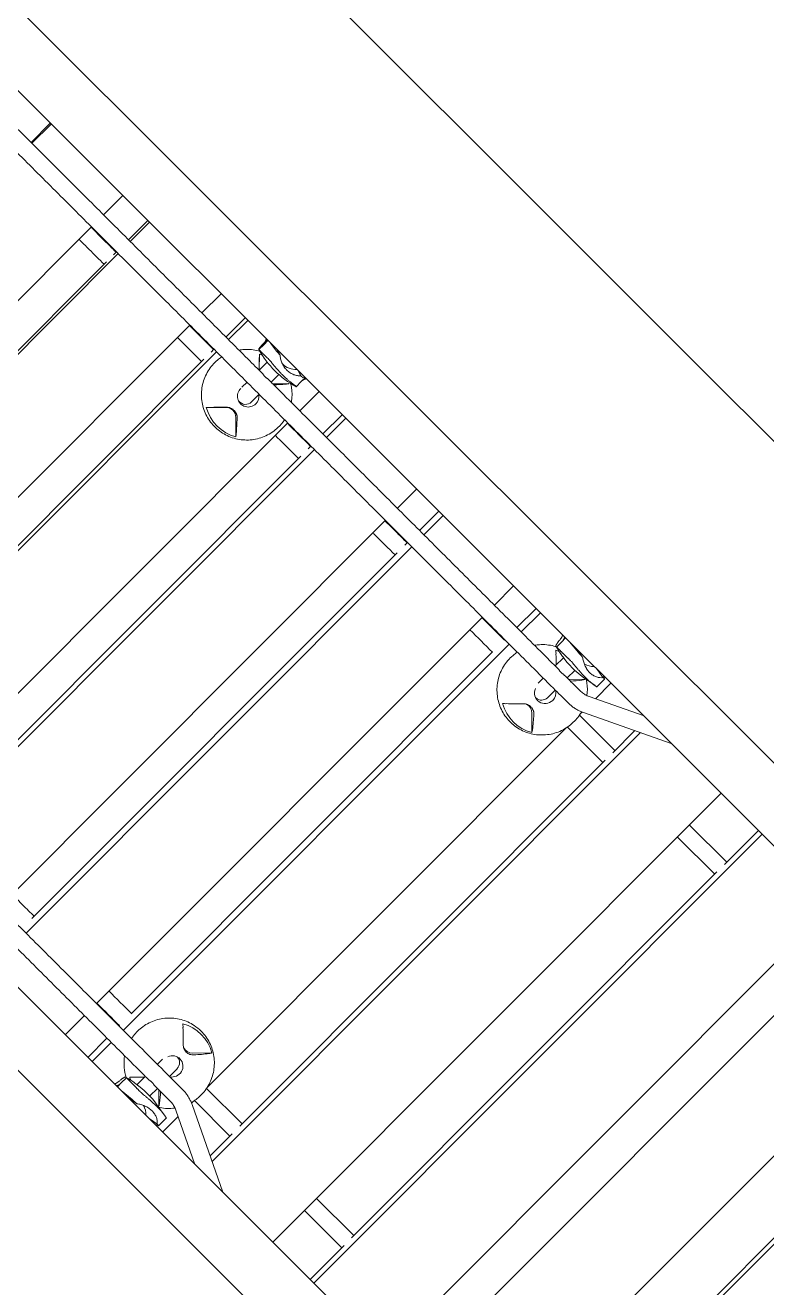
# Model space of a CAD drawing. Header units: metres. Extents: x 859577 to 860336, y 1645916 to 1646650.
# Drawn here: x 859951.061 to 859951.757, y 1646434.5 to 1646435.684 of the extents above; entities that cross this region are included whole.
import ezdxf

# ---------------------------------------------------------------- set-up
doc = ezdxf.new("R2010")
doc.units = ezdxf.units.M
doc.layers.add('A-ACCESORIOS', color=30, linetype='Continuous', lineweight=20)
doc.layers.add('PISO', color=31, linetype='Continuous', lineweight=15)

# ---------------------------------------------------------------- blocks, each defined once
blk = doc.blocks.new('vr10-13')
at = {"layer": 'A-ACCESORIOS', "linetype": 'Continuous', "lineweight": 0}
for p, q in [((3.1511, 1.1926), (3.1511, 0.3156)), ((3.1501, 1.1066), (0.8451, 1.1066)), ((3.2441, 0.4006), (3.2441, 1.1076)), ((3.2986, 1.1076), (3.2986, 0.4006)), ((3.3026, 1.1076), (3.3026, 0.4006)), ((3.1511, 1.0516), (0.8441, 1.0516)), ((2.0795, 1.0516), (2.0795, 1.0261)), ((2.0807, 1.0516), (2.0807, 1.0261)), ((2.1756, 1.0261), (2.1756, 1.0516)), ((2.2088, 1.0516), (2.2088, 1.0261)), ((2.2111, 1.0516), (2.2111, 1.0261)), ((2.3059, 1.0261), (2.3059, 1.0516)), ((2.3379, 1.0516), (2.3379, 1.0261)), ((2.3413, 1.0516), (2.3413, 1.0261)), ((2.3681, 1.0516), (2.3681, 1.0464)), ((2.3681, 1.0396), (2.3681, 1.0464)), ((2.3716, 1.0516), (2.3807, 1.0503)), ((2.4162, 1.0503), (2.417, 1.0516)), ((2.4173, 1.0516), (2.4173, 1.0464)), ((2.4173, 1.0396), (2.4173, 1.0464)), ((2.4358, 1.0261), (2.4358, 1.0516)), ((2.4665, 1.0516), (2.4665, 1.0261)), ((2.4711, 1.0516), (2.4711, 1.0261)), ((2.5651, 1.0261), (2.5651, 1.0516)), ((2.5945, 1.0516), (2.5945, 1.0261)), ((2.6002, 1.0516), (2.6002, 1.0261)), ((2.6937, 1.0261), (2.6937, 1.0516)), ((2.7235, 1.0516), (2.7235, 1.0261)), ((2.7292, 1.0516), (2.7292, 1.0261)), ((2.7627, 1.0516), (2.7627, 1.0464)), ((2.7627, 1.0396), (2.7627, 1.0464)), ((2.7677, 1.0516), (2.7809, 1.0503)), ((2.8157, 1.0503), (2.8123, 1.0516)), ((2.8158, 1.0398), (2.8158, 1.0502)), ((2.8171, 1.0284), (2.8656, 1.0516)), ((2.8227, 1.031), (2.8227, 1.0516)), ((2.824, 1.0139), (2.9026, 1.0516)), ((2.9689, 0.4566), (2.9689, 1.0516)), ((3.0182, 1.0516), (3.0182, 1.0066)), ((3.0232, 1.0516), (3.0232, 0.4566)), ((3.117, 0.4566), (3.117, 1.0516)), ((2.3714, 1.0369), (2.3818, 1.0264)), ((2.3818, 1.0368), (2.3818, 1.0261)), ((2.3978, 1.0385), (2.3978, 1.0385)), ((2.3978, 1.0363), (2.3978, 1.0261)), ((2.3998, 1.0261), (2.4106, 1.0369)), ((2.7718, 1.0374), (2.773, 1.0372)), ((2.7743, 1.037), (2.7743, 1.0261)), ((2.7903, 1.0362), (2.7903, 1.0261)), ((2.7924, 1.0261), (2.8029, 1.0369)), ((2.8138, 1.0394), (2.8008, 1.0372)), ((2.87, 1.036), (2.87, 1.0066)), ((2.875, 1.0384), (2.875, 0.4699)), ((2.8073, 1.0261), (2.7976, 1.0261)), ((2.1756, 0.4981), (2.1756, 1.0101)), ((2.2088, 1.0101), (2.2088, 1.0062)), ((2.2111, 1.0101), (2.2111, 0.4981)), ((2.3059, 0.4981), (2.3059, 1.0101)), ((2.3379, 1.0101), (2.3379, 1.0063)), ((2.3413, 1.0101), (2.3413, 0.4981)), ((2.3818, 1.0101), (2.3818, 1.0034)), ((2.3978, 1.0101), (2.3978, 1)), ((2.4358, 0.4981), (2.4358, 1.0101)), ((2.4665, 1.0101), (2.4665, 1.0065)), ((2.4711, 1.0101), (2.4711, 0.4981)), ((2.5651, 0.4981), (2.5651, 1.0101)), ((2.5945, 1.0101), (2.5945, 1.0066)), ((2.6002, 1.0101), (2.6002, 0.4981)), ((2.6937, 0.4981), (2.6937, 1.0101)), ((2.7235, 1.0101), (2.7235, 1.0093)), ((2.7292, 1.0101), (2.7292, 0.4981)), ((2.7743, 1.0101), (2.7743, 1.0034)), ((2.7903, 1.0101), (2.7903, 1)), ((2.8073, 1.0101), (2.7976, 1.0101)), ((2.8227, 1.0109), (2.8227, 1.0133)), ((2.823, 1.0096), (2.87, 1.0096)), ((2.9689, 1.0096), (3.0182, 1.0096)), ((2.2088, 0.997), (2.2088, 0.5112)), ((2.3379, 0.9969), (2.3379, 0.5113)), ((2.4665, 0.9968), (2.4665, 0.5115)), ((2.5945, 0.9966), (2.5945, 0.5116)), ((2.87, 0.9966), (2.87, 0.5116)), ((3.0182, 0.9966), (3.0182, 0.5116)), ((2.7235, 0.9939), (2.7235, 0.5143)), ((2.8227, 0.5159), (2.8227, 0.9924)), ((2.823, 0.9936), (2.87, 0.9936)), ((2.9689, 0.9936), (3.0182, 0.9936)), ((2.3714, 0.9663), (2.3843, 0.9793)), ((2.3976, 0.9793), (2.4106, 0.9663)), ((2.7902, 0.9793), (2.8029, 0.9663)), ((2.8029, 0.5419), (2.7902, 0.5289)), ((2.823, 0.5146), (2.87, 0.5146)), ((2.9689, 0.5146), (3.0182, 0.5146)), ((2.7235, 0.4989), (2.7235, 0.4981)), ((2.7743, 0.4981), (2.7743, 0.5048)), ((2.7903, 0.4981), (2.7903, 0.5083)), ((2.8073, 0.4981), (2.7976, 0.4981)), ((2.8227, 0.4949), (2.8227, 0.4974)), ((2.823, 0.4986), (2.87, 0.4986)), ((2.87, 0.5016), (2.87, 0.4723)), ((2.9689, 0.4986), (3.0182, 0.4986)), ((3.0182, 0.5016), (3.0182, 0.4566)), ((2.824, 0.4943), (2.9026, 0.4566)), ((2.6937, 0.4566), (2.6937, 0.4821)), ((2.7235, 0.4821), (2.7235, 0.4566)), ((2.7292, 0.4821), (2.7292, 0.4566)), ((2.7743, 0.4712), (2.7743, 0.4821)), ((2.7903, 0.4721), (2.7903, 0.4821)), ((2.8029, 0.4713), (2.7924, 0.4821)), ((2.8073, 0.4821), (2.7976, 0.4821)), ((2.8171, 0.4799), (2.8656, 0.4566)), ((2.8227, 0.4566), (2.8227, 0.4772)), ((2.7627, 0.4687), (2.7627, 0.4618)), ((2.7627, 0.4566), (2.7627, 0.4618)), ((2.7718, 0.4708), (2.773, 0.471)), ((2.7903, 0.4692), (2.7903, 0.4692)), ((2.8138, 0.4689), (2.8008, 0.471)), ((2.8138, 0.4689), (2.8138, 0.4689)), ((2.8158, 0.4685), (2.8158, 0.458)), ((0.8441, 0.4566), (3.1511, 0.4566)), ((2.7809, 0.458), (2.7677, 0.4566)), ((2.8123, 0.4566), (2.8157, 0.458)), ((0.8451, 0.4016), (3.1501, 0.4016))]:
    blk.add_line(p, q, dxfattribs=at)
for centre, major_axis, ratio, start_param, end_param in [((2.3927, 1.0651), (0, -0.0194), 0.994056, 0.023948, 0.801296), ((2.7869, 1.0651), (0, -0.0194), 0.976069, 0.30082, 0.801296), ((2.3927, 1.127), (0, -0.0908), 0.994056, 6.007357, 6.559014), ((2.391, 1.0016), (0, 0.0404), 0.994145, 0.442243, 0.509592), ((2.391, 1.0016), (0, 0.0404), 0.994145, 5.87526, 5.875274), ((2.391, 1.0016), (0, 0.0404), 0.994145, 5.773593, 5.812441), ((2.7836, 1.0016), (0, 0.0404), 0.976412, 0.431514, 0.509592), ((2.7869, 1.127), (0, -0.0908), 0.976069, 6.125796, 6.440575), ((2.7836, 1.0016), (0, 0.0404), 0.976412, 5.862537, 5.862551), ((2.7836, 1.0016), (0, 0.0404), 0.976412, 5.773593, 5.801073), ((2.3919, 1.0016), (0, -0.0101), 0.994145, 1.570796, 2.519622), ((2.7856, 1.0016), (0, -0.0101), 0.976412, 1.570796, 2.571006), ((2.3919, 1.0016), (0, -0.0101), 0.994145, 4.672518, 7.853982), ((2.3898, 1), (0.008, 0), 0.995101, 4.560217, 6.283185), ((2.7856, 1.0016), (0, -0.0101), 0.976412, 5.069705, 7.853982), ((2.7823, 1), (0.008, 0), 0.995101, 4.735868, 6.283185), ((2.391, 0.9726), (0, 0.0095), 0.994145, 5.497787, 7.068583), ((2.7836, 0.9726), (0, 0.0095), 0.976412, 5.497787, 6.60669), ((2.391, 1.0016), (0, 0.0404), 0.994145, 2.632, 3.651185), ((2.7836, 1.0016), (0, 0.0404), 0.976412, 2.632, 3.651185), ((2.7836, 0.5066), (0, -0.0404), 0.976412, 2.632, 3.651185), ((2.7836, 0.5356), (0, -0.0095), 0.976412, 5.959479, 7.068583), ((2.7856, 0.5066), (0, 0.0101), 0.976412, 3.712179, 7.496666), ((2.7823, 0.5083), (-0.008, 0), 0.995101, 3.146614, 4.68891), ((2.7823, 0.5083), (-0.008, 0), 0.995101, 3.141593, 3.146614), ((2.7836, 0.5066), (0, -0.0404), 0.976412, 5.773593, 5.851671), ((2.7869, 0.3813), (0, 0.0908), 0.976069, 6.125796, 6.440575), ((2.7836, 0.5066), (0, -0.0404), 0.976412, 0.420627, 0.42065), ((2.7836, 0.5066), (0, -0.0404), 0.976412, 0.482113, 0.509592), ((2.7869, 0.4431), (0, 0.0194), 0.976069, 5.481889, 5.982374)]:
    blk.add_ellipse(centre, major_axis=major_axis, ratio=ratio, start_param=start_param, end_param=end_param, dxfattribs=at)
for points, weights in [([(2.3664, 1.0502), (2.3662, 1.0507), (2.366, 1.0512), (2.3658, 1.0516)], [1, 0.991308872834, 0.984611783979, 0.979908733437]), ([(2.3667, 1.0516), (2.3677, 1.05), (2.3681, 1.0483), (2.3681, 1.0464)], [0.934807757992, 0.932341880643, 0.954072627979, 1]), ([(2.3801, 1.0516), (2.382, 1.0511), (2.3839, 1.0505), (2.3857, 1.05)], [0.999231675705, 0.998624458135, 0.998880566234, 1]), ([(2.3807, 1.0503), (2.3815, 1.0502), (2.3832, 1.0501), (2.3857, 1.05)], [1, 0.973269229067, 0.973269229067, 1]), ([(2.4131, 1.05), (2.4116, 1.0505), (2.4101, 1.0511), (2.4085, 1.0516)], [1, 0.998880566234, 0.998624458135, 0.999231675705]), ([(2.4131, 1.05), (2.4151, 1.0501), (2.4161, 1.0502), (2.4162, 1.0503)], [1, 0.973269229067, 0.973269229067, 1]), ([(2.4173, 1.0464), (2.4173, 1.0483), (2.4178, 1.05), (2.4188, 1.0516)], [1, 0.954072689771, 0.932341961611, 0.934807815518]), ([(2.7594, 1.0502), (2.7592, 1.0507), (2.759, 1.0512), (2.7587, 1.0516)], [1, 0.991308872834, 0.984611783979, 0.979908733437]), ([(2.7613, 1.0516), (2.7623, 1.05), (2.7627, 1.0483), (2.7627, 1.0464)], [0.934807757992, 0.932341880643, 0.954072627979, 1]), ([(2.7761, 1.0516), (2.7797, 1.0511), (2.7833, 1.0505), (2.7868, 1.05)], [0.999231675705, 0.998624458135, 0.998880566234, 1]), ([(2.7809, 1.0503), (2.782, 1.0502), (2.7841, 1.0501), (2.7868, 1.05)], [1, 0.973269229067, 0.973269229067, 1]), ([(2.8137, 1.05), (2.8106, 1.0505), (2.8073, 1.0511), (2.8039, 1.0516)], [1, 0.998880566234, 0.998624458135, 0.999231675705]), ([(2.8124, 1.0516), (2.8124, 1.0516), (2.8124, 1.0516), (2.8125, 1.0516)], [0.934743396347, 0.934762632286, 0.934784105343, 0.934807815518]), ([(2.8137, 1.05), (2.8153, 1.0501), (2.816, 1.0502), (2.8157, 1.0503)], [1, 0.973269229067, 0.973269229067, 1]), ([(2.3807, 1.0398), (2.3765, 1.0396), (2.3723, 1.0395), (2.3681, 1.0396)], [1, 0.99951768639, 0.99951768639, 1]), ([(2.4173, 1.0396), (2.4169, 1.0395), (2.4166, 1.0396), (2.4162, 1.0398)], [1, 0.99951768639, 0.99951768639, 1]), ([(2.7809, 1.0398), (2.7748, 1.0396), (2.7688, 1.0395), (2.7627, 1.0396)], [1, 0.99951768639, 0.99951768639, 1]), ([(2.7627, 0.4618), (2.7627, 0.46), (2.7623, 0.4582), (2.7613, 0.4566)], [1, 0.954072689771, 0.932341961611, 0.934807815518]), ([(2.7627, 0.4687), (2.7688, 0.4687), (2.7748, 0.4686), (2.7809, 0.4685)], [1, 0.99951768639, 0.99951768639, 1]), ([(2.7587, 0.4566), (2.759, 0.4571), (2.7592, 0.4575), (2.7594, 0.458)], [0.979908733437, 0.984611783979, 0.991308872834, 1]), ([(2.7868, 0.4583), (2.7833, 0.4577), (2.7797, 0.4572), (2.7761, 0.4566)], [1, 0.998880566234, 0.998624458135, 0.999231675705]), ([(2.7868, 0.4583), (2.7841, 0.4582), (2.782, 0.4581), (2.7809, 0.458)], [1, 0.973269229067, 0.973269229067, 1]), ([(2.8039, 0.4566), (2.8073, 0.4572), (2.8106, 0.4577), (2.8137, 0.4583)], [0.999231675705, 0.998624458135, 0.998880566234, 1]), ([(2.8111, 0.4608), (2.8111, 0.4608), (2.8111, 0.4608), (2.8111, 0.4608)], [0.977173252702, 0.977173943967, 0.977174635239, 0.97717532652]), ([(2.8125, 0.4566), (2.8124, 0.4566), (2.8124, 0.4567), (2.8124, 0.4567)], [0.934807757992, 0.934784047614, 0.934762574353, 0.93474333821]), ([(2.8157, 0.458), (2.816, 0.4581), (2.8153, 0.4582), (2.8137, 0.4583)], [1, 0.973269229067, 0.973269229067, 1])]:
    blk.add_rational_spline(points, weights, degree=3, dxfattribs=at)
for points, knots in [([(2.3664, 1.0502), (2.3666, 1.0497), (2.3668, 1.0491), (2.367, 1.0479), (2.3671, 1.0473), (2.3671, 1.0467)], [0, 0, 0, 0, 0.001801452, 0.001801452, 0.003602904, 0.003602904, 0.003602904, 0.003602904]), ([(2.3671, 1.0467), (2.3671, 1.0457), (2.3671, 1.0448), (2.3672, 1.0438), (2.3672, 1.0436), (2.3672, 1.0432), (2.3672, 1.043), (2.3673, 1.0424), (2.3673, 1.0421), (2.3674, 1.0414), (2.3674, 1.0411), (2.3675, 1.0407), (2.3675, 1.0404), (2.3675, 1.0402), (2.3676, 1.0401), (2.3676, 1.04), (2.3676, 1.0399), (2.3677, 1.0398), (2.3677, 1.0397), (2.3677, 1.0397)], [0, 0, 0, 0, 0.00305836, 0.00305836, 0.00382296, 0.00382296, 0.00458755, 0.00458755, 0.00611673, 0.00611673, 0.00764591, 0.00764591, 0.00917509, 0.00917509, 0.00993969, 0.00993969, 0.01070428, 0.01070428, 0.01223346, 0.01223346, 0.01223346, 0.01223346]), ([(2.4001, 1.0445), (2.3998, 1.0445), (2.3994, 1.0445), (2.3987, 1.0446), (2.3984, 1.0446), (2.3973, 1.0447), (2.3967, 1.0448), (2.3956, 1.045), (2.3953, 1.0451), (2.3946, 1.0453), (2.3943, 1.0454), (2.3933, 1.0457), (2.3927, 1.0459), (2.3914, 1.0464), (2.3908, 1.0467), (2.3897, 1.0473), (2.3891, 1.0476), (2.3881, 1.0482), (2.3876, 1.0486), (2.3866, 1.0493), (2.3862, 1.0496), (2.3857, 1.05)], [0.0173685, 0.0173685, 0.0173685, 0.0173685, 0.01841269, 0.01841269, 0.01945689, 0.01945689, 0.02154529, 0.02154529, 0.02258948, 0.02258948, 0.02363368, 0.02363368, 0.02572208, 0.02572208, 0.02781047, 0.02781047, 0.02989887, 0.02989887, 0.03198726, 0.03198726, 0.03407566, 0.03407566, 0.03407566, 0.03407566]), ([(2.4131, 1.05), (2.4125, 1.0492), (2.4117, 1.0485), (2.4104, 1.0476), (2.4099, 1.0473), (2.4089, 1.0467), (2.4084, 1.0464), (2.4073, 1.0459), (2.4067, 1.0457), (2.4055, 1.0453), (2.4048, 1.0451), (2.4029, 1.0447), (2.4015, 1.0445), (2.4001, 1.0445)], [0.0006161, 0.0006161, 0.0006161, 0.0006161, 0.0048042, 0.0048042, 0.00689825, 0.00689825, 0.0089923, 0.0089923, 0.01108635, 0.01108635, 0.0131804, 0.0131804, 0.0173685, 0.0173685, 0.0173685, 0.0173685]), ([(2.7594, 1.0502), (2.7596, 1.0497), (2.7597, 1.0491), (2.76, 1.0479), (2.7601, 1.0473), (2.7601, 1.0467)], [0, 0, 0, 0, 0.001801452, 0.001801452, 0.003602904, 0.003602904, 0.003602904, 0.003602904]), ([(2.7601, 1.0467), (2.7601, 1.0457), (2.7602, 1.0448), (2.7604, 1.0438), (2.7604, 1.0436), (2.7604, 1.0432), (2.7605, 1.043), (2.7606, 1.0424), (2.7606, 1.0421), (2.7608, 1.0414), (2.7609, 1.0411), (2.761, 1.0407), (2.7611, 1.0404), (2.7613, 1.0402), (2.7613, 1.0401), (2.7614, 1.04), (2.7614, 1.0399), (2.7616, 1.0398), (2.7617, 1.0397), (2.7618, 1.0397)], [0, 0, 0, 0, 0.00305836, 0.00305836, 0.00382296, 0.00382296, 0.00458755, 0.00458755, 0.00611673, 0.00611673, 0.00764591, 0.00764591, 0.00917509, 0.00917509, 0.00993969, 0.00993969, 0.01070428, 0.01070428, 0.01223346, 0.01223346, 0.01223346, 0.01223346]), ([(2.8017, 1.0445), (2.8013, 1.0445), (2.801, 1.0445), (2.8003, 1.0446), (2.7999, 1.0446), (2.7989, 1.0447), (2.7982, 1.0448), (2.7972, 1.045), (2.7968, 1.0451), (2.7962, 1.0453), (2.7958, 1.0454), (2.7948, 1.0457), (2.7942, 1.0459), (2.7929, 1.0464), (2.7923, 1.0467), (2.7911, 1.0473), (2.7905, 1.0476), (2.7894, 1.0482), (2.7888, 1.0486), (2.7878, 1.0493), (2.7873, 1.0496), (2.7868, 1.05)], [0.0173685, 0.0173685, 0.0173685, 0.0173685, 0.01841269, 0.01841269, 0.01945689, 0.01945689, 0.02154529, 0.02154529, 0.02258948, 0.02258948, 0.02363368, 0.02363368, 0.02572208, 0.02572208, 0.02781047, 0.02781047, 0.02989887, 0.02989887, 0.03198726, 0.03198726, 0.03407566, 0.03407566, 0.03407566, 0.03407566]), ([(2.8137, 1.05), (2.8132, 1.0492), (2.8125, 1.0485), (2.8113, 1.0476), (2.8109, 1.0473), (2.81, 1.0467), (2.8095, 1.0464), (2.8085, 1.0459), (2.808, 1.0457), (2.8068, 1.0453), (2.8062, 1.0451), (2.8044, 1.0447), (2.8031, 1.0445), (2.8017, 1.0445)], [0.0006161, 0.0006161, 0.0006161, 0.0006161, 0.0048042, 0.0048042, 0.00689825, 0.00689825, 0.0089923, 0.0089923, 0.01108635, 0.01108635, 0.0131804, 0.0131804, 0.0173685, 0.0173685, 0.0173685, 0.0173685]), ([(2.3552, 1.0261), (2.3561, 1.0274), (2.3571, 1.0287), (2.3612, 1.0333), (2.3647, 1.0362), (2.369, 1.0387), (2.3694, 1.0389), (2.3698, 1.0391)], [5.3286339, 5.3286339, 5.3286339, 5.3286339, 5.4416615, 5.4416615, 5.7618655, 5.7618655, 5.7931268, 5.7931268, 5.7931268, 5.7931268]), ([(2.3738, 1.0344), (2.3733, 1.0349), (2.3729, 1.0354), (2.3723, 1.036), (2.3721, 1.0362), (2.3717, 1.0366), (2.3715, 1.0367), (2.3714, 1.0369)], [0.000000486, 0.000000486, 0.000000486, 0.000000486, 0.002114988, 0.002114988, 0.003172238, 0.003172238, 0.004229489, 0.004229489, 0.004229489, 0.004229489]), ([(2.4001, 1.0385), (2.3991, 1.0385), (2.398, 1.0385), (2.3964, 1.0386), (2.3958, 1.0386), (2.3948, 1.0386), (2.3942, 1.0387), (2.3927, 1.0387), (2.3917, 1.0388), (2.3902, 1.0389), (2.3897, 1.039), (2.3888, 1.0391), (2.3883, 1.0391), (2.387, 1.0392), (2.3862, 1.0393), (2.3846, 1.0395), (2.3839, 1.0395), (2.383, 1.0396), (2.3827, 1.0397), (2.3822, 1.0397), (2.382, 1.0397), (2.3813, 1.0398), (2.381, 1.0398), (2.3807, 1.0398)], [0.02582839, 0.02582839, 0.02582839, 0.02582839, 0.0290553, 0.0290553, 0.03066876, 0.03066876, 0.03228222, 0.03228222, 0.03550913, 0.03550913, 0.03712259, 0.03712259, 0.03873604, 0.03873604, 0.04196296, 0.04196296, 0.04518987, 0.04518987, 0.04680333, 0.04680333, 0.04841679, 0.04841679, 0.0516437, 0.0516437, 0.0516437, 0.0516437]), ([(2.4162, 1.0398), (2.4161, 1.0398), (2.416, 1.0398), (2.4157, 1.0397), (2.4156, 1.0397), (2.4153, 1.0397), (2.4151, 1.0396), (2.4145, 1.0395), (2.414, 1.0395), (2.4131, 1.0394), (2.4128, 1.0393), (2.4122, 1.0392), (2.4118, 1.0392), (2.4107, 1.0391), (2.4099, 1.039), (2.4086, 1.0389), (2.4082, 1.0388), (2.4073, 1.0387), (2.4068, 1.0387), (2.4054, 1.0386), (2.4044, 1.0386), (2.4028, 1.0385), (2.4023, 1.0385), (2.4012, 1.0385), (2.4007, 1.0385), (2.4001, 1.0385)], [0.0000002, 0.0000002, 0.0000002, 0.0000002, 0.00322872, 0.00322872, 0.00484298, 0.00484298, 0.00645725, 0.00645725, 0.00968577, 0.00968577, 0.01130003, 0.01130003, 0.01291429, 0.01291429, 0.01614282, 0.01614282, 0.01775708, 0.01775708, 0.01937134, 0.01937134, 0.02259987, 0.02259987, 0.02421413, 0.02421413, 0.02582839, 0.02582839, 0.02582839, 0.02582839]), ([(2.4106, 1.0369), (2.4104, 1.0366), (2.4101, 1.0362), (2.4096, 1.0356), (2.4095, 1.0354), (2.4091, 1.0349), (2.4089, 1.0347), (2.4087, 1.0344)], [0.000000242, 0.000000242, 0.000000242, 0.000000242, 0.002114103, 0.002114103, 0.003171033, 0.003171033, 0.004227963, 0.004227963, 0.004227963, 0.004227963]), ([(2.4116, 1.0381), (2.4128, 1.0374), (2.414, 1.0366), (2.4188, 1.0331), (2.422, 1.0298), (2.4246, 1.0261)], [0.5360198, 0.5360198, 0.5360198, 0.5360198, 0.6368251, 0.6368251, 0.9545514, 0.9545514, 0.9545514, 0.9545514]), ([(2.7469, 1.0261), (2.7478, 1.0274), (2.7488, 1.0286), (2.7528, 1.0332), (2.7564, 1.0362), (2.761, 1.0388), (2.7617, 1.0392), (2.7623, 1.0395)], [5.3350379, 5.3350379, 5.3350379, 5.3350379, 5.4467674, 5.4467674, 5.7676023, 5.7676023, 5.8207621, 5.8207621, 5.8207621, 5.8207621]), ([(2.7617, 1.0397), (2.7621, 1.0396), (2.7624, 1.0395), (2.7632, 1.0393), (2.7635, 1.0392), (2.7642, 1.039), (2.7646, 1.0389), (2.7653, 1.0388), (2.7657, 1.0387), (2.7664, 1.0385), (2.7668, 1.0384), (2.7671, 1.0383)], [2.86738589, 2.86738589, 2.86738589, 2.86738589, 2.87996703, 2.87996703, 2.89254818, 2.89254818, 2.90512933, 2.90512933, 2.91771048, 2.91771048, 2.93029163, 2.93029163, 2.93029163, 2.93029163]), ([(2.767, 1.0344), (2.7666, 1.0349), (2.7661, 1.0354), (2.7654, 1.036), (2.7652, 1.0362), (2.7648, 1.0366), (2.7646, 1.0367), (2.7644, 1.0369)], [0.000000486, 0.000000486, 0.000000486, 0.000000486, 0.002114988, 0.002114988, 0.003172238, 0.003172238, 0.004229489, 0.004229489, 0.004229489, 0.004229489]), ([(2.8017, 1.0385), (2.8006, 1.0385), (2.7996, 1.0385), (2.7979, 1.0386), (2.7974, 1.0386), (2.7963, 1.0386), (2.7958, 1.0387), (2.7942, 1.0387), (2.7931, 1.0388), (2.7916, 1.0389), (2.7911, 1.039), (2.7901, 1.0391), (2.7896, 1.0391), (2.7882, 1.0392), (2.7873, 1.0393), (2.7856, 1.0395), (2.7848, 1.0395), (2.7838, 1.0396), (2.7834, 1.0397), (2.7828, 1.0397), (2.7825, 1.0397), (2.7817, 1.0398), (2.7812, 1.0398), (2.7809, 1.0398)], [0.02582839, 0.02582839, 0.02582839, 0.02582839, 0.0290553, 0.0290553, 0.03066876, 0.03066876, 0.03228222, 0.03228222, 0.03550913, 0.03550913, 0.03712259, 0.03712259, 0.03873604, 0.03873604, 0.04196296, 0.04196296, 0.04518987, 0.04518987, 0.04680333, 0.04680333, 0.04841679, 0.04841679, 0.0516437, 0.0516437, 0.0516437, 0.0516437]), ([(2.8029, 1.0369), (2.8028, 1.0366), (2.8026, 1.0362), (2.8022, 1.0356), (2.802, 1.0354), (2.8017, 1.0349), (2.8016, 1.0347), (2.8014, 1.0344)], [0.000000242, 0.000000242, 0.000000242, 0.000000242, 0.002114103, 0.002114103, 0.003171033, 0.003171033, 0.004227963, 0.004227963, 0.004227963, 0.004227963]), ([(2.8158, 1.0398), (2.8158, 1.0398), (2.8157, 1.0397), (2.8156, 1.0397), (2.8156, 1.0397), (2.8154, 1.0397), (2.8152, 1.0396), (2.8148, 1.0395), (2.8144, 1.0395), (2.8137, 1.0394), (2.8135, 1.0393), (2.8129, 1.0392), (2.8126, 1.0392), (2.8117, 1.0391), (2.8109, 1.039), (2.8098, 1.0389), (2.8094, 1.0388), (2.8085, 1.0387), (2.8081, 1.0387), (2.8067, 1.0386), (2.8058, 1.0386), (2.8043, 1.0385), (2.8038, 1.0385), (2.8027, 1.0385), (2.8022, 1.0385), (2.8017, 1.0385)], [0.00157695, 0.00157695, 0.00157695, 0.00157695, 0.00322872, 0.00322872, 0.00484298, 0.00484298, 0.00645725, 0.00645725, 0.00968577, 0.00968577, 0.01130003, 0.01130003, 0.01291429, 0.01291429, 0.01614282, 0.01614282, 0.01775708, 0.01775708, 0.01937134, 0.01937134, 0.02259987, 0.02259987, 0.02421413, 0.02421413, 0.02582839, 0.02582839, 0.02582839, 0.02582839]), ([(2.8038, 1.0377), (2.8047, 1.0371), (2.8057, 1.0365), (2.8098, 1.0335), (2.8126, 1.0306), (2.815, 1.0275)], [0.5480663, 0.5480663, 0.5480663, 0.5480663, 0.6271473, 0.6271473, 0.9085598, 0.9085598, 0.9085598, 0.9085598]), ([(2.0009, 1.0261), (2.0043, 1.0261), (2.0076, 1.0261), (2.0209, 1.0261), (2.0309, 1.0261), (2.0591, 1.0261), (2.0772, 1.0261), (2.1134, 1.0261), (2.1316, 1.0261), (2.1678, 1.0261), (2.186, 1.0261), (2.2222, 1.0261), (2.2403, 1.0261), (2.2765, 1.0261), (2.2946, 1.0261), (2.3308, 1.0261), (2.3489, 1.0261), (2.3735, 1.0261), (2.3801, 1.0261), (2.3867, 1.0261)], [0, 0, 0, 0, 10.000009, 10.000009, 40.000256, 40.000256, 94.386007, 94.386007, 148.801735, 148.801735, 203.247567, 203.247567, 257.712372, 257.712372, 312.184973, 312.184973, 366.654175, 366.654175, 386.480342, 386.480342, 386.480342, 386.480342]), ([(2.3867, 1.0261), (2.3868, 1.0261), (2.3869, 1.0261), (2.3873, 1.026), (2.3875, 1.026), (2.388, 1.0259), (2.3883, 1.0258), (2.3889, 1.0258), (2.3892, 1.0257), (2.3896, 1.0257), (2.3897, 1.0257), (2.3898, 1.0257), (2.3898, 1.0257), (2.3898, 1.0257), (2.3899, 1.0257), (2.3899, 1.0257), (2.3899, 1.0257), (2.39, 1.0257), (2.39, 1.0257), (2.3902, 1.0257), (2.3904, 1.0257), (2.3907, 1.0257), (2.3909, 1.0258), (2.3914, 1.0258), (2.3917, 1.0259), (2.3922, 1.026), (2.3925, 1.026), (2.3928, 1.0261), (2.393, 1.0261), (2.393, 1.0261)], [0.000475, 0.000475, 0.000475, 0.000475, 1.111066, 1.111066, 2.13623, 2.13623, 2.992015, 2.992015, 3.980859, 3.980859, 4.163838, 4.163838, 4.253838, 4.253838, 4.324258, 4.324258, 4.402037, 4.402037, 4.528703, 4.528703, 4.956895, 4.956895, 5.636968, 5.636968, 6.6706, 6.6706, 7.843822, 7.843822, 8.910818, 8.910818, 8.910818, 8.910818]), ([(2.393, 1.0261), (2.3964, 1.0261), (2.3997, 1.0261), (2.4129, 1.0261), (2.4229, 1.0261), (2.4508, 1.0261), (2.4688, 1.0261), (2.5047, 1.0261), (2.5227, 1.0261), (2.5585, 1.0261), (2.5765, 1.0261), (2.6122, 1.0261), (2.6301, 1.0261), (2.6658, 1.0261), (2.6837, 1.0261), (2.7193, 1.0261), (2.737, 1.0261), (2.7629, 1.0261), (2.771, 1.0261), (2.7792, 1.0261)], [0, 0, 0, 0, 10.000009, 10.000009, 40.000255, 40.000255, 94.415369, 94.415369, 148.81575, 148.81575, 203.234754, 203.234754, 257.668387, 257.668387, 312.109976, 312.109976, 366.552795, 366.552795, 391.486207, 391.486207, 391.486207, 391.486207]), ([(2.7792, 1.0261), (2.7792, 1.0261), (2.7792, 1.0261), (2.7794, 1.0261), (2.7795, 1.0261), (2.7799, 1.026), (2.7802, 1.0259), (2.7807, 1.0258), (2.781, 1.0258), (2.7816, 1.0257), (2.7819, 1.0257), (2.7822, 1.0257), (2.7823, 1.0257), (2.7824, 1.0257), (2.7824, 1.0257), (2.7825, 1.0257), (2.7825, 1.0257), (2.7825, 1.0257), (2.7826, 1.0257), (2.7826, 1.0257), (2.7827, 1.0257), (2.7827, 1.0257), (2.7829, 1.0257), (2.783, 1.0257), (2.7832, 1.0257), (2.7834, 1.0257), (2.7839, 1.0257), (2.7842, 1.0258), (2.7848, 1.0259), (2.7851, 1.026), (2.7856, 1.0261), (2.7858, 1.0261), (2.7859, 1.0261), (2.7859, 1.0261), (2.7859, 1.0261)], [18.146352, 18.146352, 18.146352, 18.146352, 18.50737, 18.50737, 19.521622, 19.521622, 20.461736, 20.461736, 21.324693, 21.324693, 22.274208, 22.274208, 22.447899, 22.447899, 22.548748, 22.548748, 22.548748, 22.628003, 22.628003, 22.711233, 22.711233, 22.837939, 22.837939, 23.200576, 23.200576, 23.73954, 23.73954, 24.866117, 24.866117, 26.245818, 26.245818, 27.720511, 27.720511, 27.747014, 27.747014, 27.747014, 27.747014]), ([(2.7859, 1.0261), (2.7891, 1.0261), (2.7924, 1.0261), (2.7963, 1.0261), (2.7969, 1.0261), (2.7976, 1.0261)], [0, 0, 0, 0, 10.000009, 10.000009, 12.021424, 12.021424, 12.021424, 12.021424]), ([(2.8073, 1.0261), (2.808, 1.0261), (2.8087, 1.0262), (2.81, 1.0263), (2.8107, 1.0264), (2.812, 1.0266), (2.8127, 1.0268), (2.814, 1.0271), (2.8146, 1.0273), (2.8159, 1.0278), (2.8165, 1.0281), (2.8171, 1.0284)], [3.1415927, 3.1415927, 3.1415927, 3.1415927, 3.2290909, 3.2290909, 3.3165892, 3.3165892, 3.4040874, 3.4040874, 3.4915857, 3.4915857, 3.5790839, 3.5790839, 3.5790839, 3.5790839]), ([(2.7976, 1.0101), (2.7943, 1.0101), (2.7911, 1.0101), (2.7781, 1.0101), (2.7683, 1.0101), (2.7408, 1.0101), (2.723, 1.0101), (2.6874, 1.0101), (2.6696, 1.0101), (2.6339, 1.0101), (2.616, 1.0101), (2.5802, 1.0101), (2.5623, 1.0101), (2.5264, 1.0101), (2.5085, 1.0101), (2.4725, 1.0101), (2.4545, 1.0101), (2.4185, 1.0101), (2.4005, 1.0101), (2.3644, 1.0101), (2.3464, 1.0101), (2.3103, 1.0101), (2.2922, 1.0101), (2.256, 1.0101), (2.2379, 1.0101), (2.2016, 1.0101), (2.1835, 1.0101), (2.1472, 1.0101), (2.1291, 1.0101), (2.0928, 1.0101), (2.0746, 1.0101), (2.0368, 1.0101), (2.0172, 1.0101), (1.9976, 1.0101)], [0, 0, 0, 0, 10.000009, 10.000009, 40.000255, 40.000255, 94.42848, 94.42848, 148.865131, 148.865131, 203.307781, 203.307781, 257.749678, 257.749678, 312.18409, 312.18409, 366.604332, 366.604332, 421.00525, 421.00525, 475.424808, 475.424808, 529.873199, 529.873199, 584.339352, 584.339352, 638.812122, 638.812122, 693.280317, 693.280317, 747.732739, 747.732739, 806.61394, 806.61394, 806.61394, 806.61394]), ([(2.1756, 1.0096), (2.184, 1.0096), (2.1924, 1.0096), (2.2034, 1.0096), (2.2061, 1.0096), (2.2088, 1.0096)], [178.084793, 178.084793, 178.084793, 178.084793, 203.250477, 203.250477, 211.37244, 211.37244, 211.37244, 211.37244]), ([(2.3059, 1.0096), (2.3071, 1.0096), (2.3082, 1.0096), (2.3189, 1.0096), (2.3284, 1.0096), (2.3379, 1.0096)], [308.670295, 308.670295, 308.670295, 308.670295, 312.183879, 312.183879, 340.805889, 340.805889, 340.805889, 340.805889]), ([(2.4315, 1.0101), (2.4321, 1.0069), (2.4324, 1.0037), (2.4322, 0.9959), (2.4313, 0.9914), (2.4282, 0.9829), (2.426, 0.9788), (2.4204, 0.9717), (2.417, 0.9686), (2.4094, 0.9636), (2.4052, 0.9617), (2.3965, 0.9594), (2.3919, 0.9589), (2.3829, 0.9594), (2.3784, 0.9604), (2.37, 0.9638), (2.3661, 0.9661), (2.3591, 0.9719), (2.3561, 0.9754), (2.3514, 0.9831), (2.3496, 0.9874), (2.3475, 0.9962), (2.3472, 1.0008), (2.3477, 1.0069), (2.3479, 1.0085), (2.3483, 1.0101)], [1.368641, 1.368641, 1.368641, 1.368641, 1.598384, 1.598384, 1.920149, 1.920149, 2.241504, 2.241504, 2.561912, 2.561912, 2.881212, 2.881212, 3.199686, 3.199686, 3.517937, 3.517937, 3.836654, 3.836654, 4.156344, 4.156344, 4.477131, 4.477131, 4.798707, 4.798707, 4.914544, 4.914544, 4.914544, 4.914544]), ([(2.5651, 1.0096), (2.5699, 1.0096), (2.5747, 1.0096), (2.5845, 1.0096), (2.5895, 1.0096), (2.5945, 1.0096)], [569.853361, 569.853361, 569.853361, 569.853361, 584.346766, 584.346766, 599.659931, 599.659931, 599.659931, 599.659931]), ([(2.8222, 1.0131), (2.8233, 1.0091), (2.8238, 1.0049), (2.8236, 0.9961), (2.8228, 0.9916), (2.8197, 0.983), (2.8175, 0.9789), (2.8119, 0.9718), (2.8085, 0.9686), (2.8009, 0.9636), (2.7968, 0.9617), (2.788, 0.9594), (2.7835, 0.9589), (2.7745, 0.9594), (2.7701, 0.9604), (2.7618, 0.9637), (2.7579, 0.9661), (2.751, 0.9718), (2.748, 0.9753), (2.7432, 0.9829), (2.7415, 0.9871), (2.7393, 0.9959), (2.739, 1.0005), (2.7395, 1.0068), (2.7397, 1.0085), (2.74, 1.0101)], [1.293069, 1.293069, 1.293069, 1.293069, 1.593327, 1.593327, 1.920543, 1.920543, 2.246105, 2.246105, 2.567774, 2.567774, 2.884926, 2.884926, 3.198748, 3.198748, 3.511681, 3.511681, 3.826465, 3.826465, 4.145136, 4.145136, 4.468262, 4.468262, 4.79466, 4.79466, 4.917217, 4.917217, 4.917217, 4.917217]), ([(2.8073, 1.0101), (2.8085, 1.0101), (2.8096, 1.0102), (2.8119, 1.0104), (2.8131, 1.0105), (2.8153, 1.0109), (2.8165, 1.0112), (2.8187, 1.0118), (2.8198, 1.0122), (2.8219, 1.013), (2.823, 1.0134), (2.824, 1.0139)], [3.1415927, 3.1415927, 3.1415927, 3.1415927, 3.2290909, 3.2290909, 3.3165892, 3.3165892, 3.4040874, 3.4040874, 3.4915857, 3.4915857, 3.5790839, 3.5790839, 3.5790839, 3.5790839]), ([(2.2088, 0.9936), (2.2022, 0.9936), (2.1956, 0.9936), (2.1846, 0.9936), (2.1801, 0.9936), (2.1756, 0.9936)], [564.515071, 564.515071, 564.515071, 564.515071, 584.354198, 584.354198, 597.802744, 597.802744, 597.802744, 597.802744]), ([(2.3918, 0.9828), (2.3915, 0.9828), (2.3912, 0.9828), (2.3905, 0.9828), (2.3902, 0.9827), (2.3892, 0.9825), (2.3886, 0.9823), (2.3873, 0.9818), (2.3867, 0.9815), (2.3856, 0.9807), (2.3851, 0.9803), (2.3846, 0.9798)], [0.008164918, 0.008164918, 0.008164918, 0.008164918, 0.009167239, 0.009167239, 0.01016956, 0.01016956, 0.012174201, 0.012174201, 0.014178842, 0.014178842, 0.016183483, 0.016183483, 0.016183483, 0.016183483]), ([(2.3989, 0.9798), (2.3985, 0.9803), (2.398, 0.9807), (2.3972, 0.9813), (2.3969, 0.9814), (2.3963, 0.9818), (2.396, 0.9819), (2.3951, 0.9823), (2.3945, 0.9825), (2.3935, 0.9827), (2.3932, 0.9828), (2.3925, 0.9828), (2.3922, 0.9828), (2.3918, 0.9828)], [0.000143327, 0.000143327, 0.000143327, 0.000143327, 0.002148725, 0.002148725, 0.003151424, 0.003151424, 0.004154123, 0.004154123, 0.006159521, 0.006159521, 0.00716222, 0.00716222, 0.008164918, 0.008164918, 0.008164918, 0.008164918]), ([(2.4665, 0.9936), (2.4644, 0.9936), (2.4622, 0.9936), (2.452, 0.9936), (2.4439, 0.9936), (2.4358, 0.9936)], [305.65208, 305.65208, 305.65208, 305.65208, 312.182303, 312.182303, 336.628396, 336.628396, 336.628396, 336.628396]), ([(2.5945, 0.9936), (2.5856, 0.9936), (2.5767, 0.9936), (2.5669, 0.9936), (2.566, 0.9936), (2.5651, 0.9936)], [176.22761, 176.22761, 176.22761, 176.22761, 203.308672, 203.308672, 206.034111, 206.034111, 206.034111, 206.034111]), ([(2.7854, 0.9828), (2.7851, 0.9828), (2.7848, 0.9828), (2.7841, 0.9828), (2.7838, 0.9827), (2.7828, 0.9825), (2.7822, 0.9823), (2.7809, 0.9818), (2.7803, 0.9815), (2.7792, 0.9807), (2.7787, 0.9803), (2.7782, 0.9798)], [0.008164918, 0.008164918, 0.008164918, 0.008164918, 0.009167239, 0.009167239, 0.01016956, 0.01016956, 0.012174201, 0.012174201, 0.014178842, 0.014178842, 0.016183483, 0.016183483, 0.016183483, 0.016183483]), ([(2.7922, 0.9798), (2.7918, 0.9803), (2.7914, 0.9807), (2.7906, 0.9813), (2.7903, 0.9814), (2.7898, 0.9818), (2.7895, 0.9819), (2.7886, 0.9823), (2.788, 0.9825), (2.787, 0.9827), (2.7867, 0.9828), (2.7861, 0.9828), (2.7857, 0.9828), (2.7854, 0.9828)], [0.000143327, 0.000143327, 0.000143327, 0.000143327, 0.002148725, 0.002148725, 0.003151424, 0.003151424, 0.004154123, 0.004154123, 0.006159521, 0.006159521, 0.00716222, 0.00716222, 0.008164918, 0.008164918, 0.008164918, 0.008164918]), ([(2.3738, 0.9688), (2.3733, 0.9683), (2.3729, 0.9679), (2.3723, 0.9673), (2.3721, 0.9671), (2.3717, 0.9667), (2.3715, 0.9665), (2.3714, 0.9663)], [0.000000486, 0.000000486, 0.000000486, 0.000000486, 0.002114988, 0.002114988, 0.003172238, 0.003172238, 0.004229489, 0.004229489, 0.004229489, 0.004229489]), ([(2.4106, 0.9663), (2.4104, 0.9667), (2.4101, 0.967), (2.4096, 0.9677), (2.4095, 0.9679), (2.4091, 0.9683), (2.4089, 0.9686), (2.4087, 0.9688)], [0.000000242, 0.000000242, 0.000000242, 0.000000242, 0.002114103, 0.002114103, 0.003171033, 0.003171033, 0.004227963, 0.004227963, 0.004227963, 0.004227963]), ([(2.767, 0.9688), (2.7666, 0.9683), (2.7661, 0.9679), (2.7654, 0.9673), (2.7652, 0.9671), (2.7648, 0.9667), (2.7646, 0.9665), (2.7644, 0.9663)], [0.000000486, 0.000000486, 0.000000486, 0.000000486, 0.002114988, 0.002114988, 0.003172238, 0.003172238, 0.004229489, 0.004229489, 0.004229489, 0.004229489]), ([(2.8029, 0.9663), (2.8028, 0.9667), (2.8026, 0.967), (2.8022, 0.9677), (2.802, 0.9679), (2.8017, 0.9683), (2.8016, 0.9686), (2.8014, 0.9688)], [0.000000242, 0.000000242, 0.000000242, 0.000000242, 0.002114103, 0.002114103, 0.003171033, 0.003171033, 0.004227963, 0.004227963, 0.004227963, 0.004227963]), ([(2.74, 0.4981), (2.7393, 0.502), (2.739, 0.5061), (2.7397, 0.5146), (2.7408, 0.5191), (2.7443, 0.5275), (2.7468, 0.5314), (2.7528, 0.5382), (2.7564, 0.5412), (2.7642, 0.5457), (2.7685, 0.5474), (2.7757, 0.5488), (2.7786, 0.5491), (2.7815, 0.5491)], [4.507561, 4.507561, 4.507561, 4.507561, 4.79466, 4.79466, 5.121788, 5.121788, 5.446767, 5.446767, 5.767602, 5.767602, 6.08401, 6.08401, 6.283185, 6.283185, 6.283185, 6.283185]), ([(2.7815, 0.5491), (2.7859, 0.5491), (2.7904, 0.5484), (2.799, 0.5456), (2.803, 0.5435), (2.8102, 0.5381), (2.8133, 0.5349), (2.8185, 0.5275), (2.8205, 0.5234), (2.8232, 0.5148), (2.8238, 0.5102), (2.8236, 0.5021), (2.8231, 0.4986), (2.8222, 0.4952)], [0, 0, 0, 0, 0.312886, 0.312886, 0.627147, 0.627147, 0.945016, 0.945016, 1.267366, 1.267366, 1.593327, 1.593327, 1.848524, 1.848524, 1.848524, 1.848524]), ([(2.7644, 0.5419), (2.7648, 0.5416), (2.7652, 0.5412), (2.7658, 0.5406), (2.7661, 0.5404), (2.7666, 0.5399), (2.7668, 0.5397), (2.767, 0.5394)], [0.000000242, 0.000000242, 0.000000242, 0.000000242, 0.002114103, 0.002114103, 0.003171033, 0.003171033, 0.004227963, 0.004227963, 0.004227963, 0.004227963]), ([(2.8014, 0.5394), (2.8017, 0.5399), (2.8021, 0.5404), (2.8024, 0.541), (2.8026, 0.5412), (2.8027, 0.5416), (2.8028, 0.5417), (2.8029, 0.5419)], [0.000000486, 0.000000486, 0.000000486, 0.000000486, 0.002114988, 0.002114988, 0.003172238, 0.003172238, 0.004229489, 0.004229489, 0.004229489, 0.004229489]), ([(2.7782, 0.5284), (2.7787, 0.528), (2.7792, 0.5275), (2.7801, 0.527), (2.7803, 0.5268), (2.7809, 0.5265), (2.7812, 0.5263), (2.7822, 0.5259), (2.7828, 0.5257), (2.7838, 0.5255), (2.7841, 0.5255), (2.7848, 0.5254), (2.7851, 0.5254), (2.7854, 0.5254)], [0.000143327, 0.000143327, 0.000143327, 0.000143327, 0.002148725, 0.002148725, 0.003151424, 0.003151424, 0.004154123, 0.004154123, 0.006159521, 0.006159521, 0.00716222, 0.00716222, 0.008164918, 0.008164918, 0.008164918, 0.008164918]), ([(2.7854, 0.5254), (2.7857, 0.5254), (2.7861, 0.5254), (2.7867, 0.5255), (2.787, 0.5255), (2.788, 0.5257), (2.7886, 0.5259), (2.7898, 0.5265), (2.7903, 0.5268), (2.7914, 0.5275), (2.7918, 0.528), (2.7922, 0.5284)], [0.008164918, 0.008164918, 0.008164918, 0.008164918, 0.009167239, 0.009167239, 0.01016956, 0.01016956, 0.012174201, 0.012174201, 0.014178842, 0.014178842, 0.016183483, 0.016183483, 0.016183483, 0.016183483]), ([(2.5651, 0.5146), (2.5699, 0.5146), (2.5747, 0.5146), (2.5845, 0.5146), (2.5895, 0.5146), (2.5945, 0.5146)], [569.853361, 569.853361, 569.853361, 569.853361, 584.346766, 584.346766, 599.659931, 599.659931, 599.659931, 599.659931]), ([(1.9976, 0.4981), (2.0009, 0.4981), (2.0043, 0.4981), (2.0176, 0.4981), (2.0276, 0.4981), (2.0557, 0.4981), (2.0738, 0.4981), (2.1101, 0.4981), (2.1282, 0.4981), (2.1645, 0.4981), (2.1826, 0.4981), (2.2189, 0.4981), (2.237, 0.4981), (2.2732, 0.4981), (2.2913, 0.4981), (2.3275, 0.4981), (2.3456, 0.4981), (2.3817, 0.4981), (2.3997, 0.4981), (2.4358, 0.4981), (2.4538, 0.4981), (2.4897, 0.4981), (2.5077, 0.4981), (2.5436, 0.4981), (2.5615, 0.4981), (2.5973, 0.4981), (2.6152, 0.4981), (2.651, 0.4981), (2.6688, 0.4981), (2.7044, 0.4981), (2.7222, 0.4981), (2.7592, 0.4981), (2.7784, 0.4981), (2.7976, 0.4981)], [0, 0, 0, 0, 10.000009, 10.000009, 40.000256, 40.000256, 94.383261, 94.383261, 148.796771, 148.796771, 203.241067, 203.241067, 257.705026, 257.705026, 312.17747, 312.17747, 366.647205, 366.647205, 421.103056, 421.103056, 475.533902, 475.533902, 529.935108, 529.935108, 584.348871, 584.348871, 638.779107, 638.779107, 693.219158, 693.219158, 747.662312, 747.662312, 806.613941, 806.613941, 806.613941, 806.613941]), ([(2.8073, 0.4981), (2.8085, 0.4981), (2.8096, 0.4981), (2.8119, 0.4979), (2.8131, 0.4977), (2.8153, 0.4973), (2.8165, 0.497), (2.8187, 0.4964), (2.8198, 0.4961), (2.8219, 0.4953), (2.823, 0.4948), (2.824, 0.4943)], [6.2831853, 6.2831853, 6.2831853, 6.2831853, 6.3706836, 6.3706836, 6.4581818, 6.4581818, 6.5456801, 6.5456801, 6.6331783, 6.6331783, 6.7206766, 6.7206766, 6.7206766, 6.7206766]), ([(2.7792, 0.4821), (2.7759, 0.4821), (2.7726, 0.4821), (2.7596, 0.4821), (2.7498, 0.4821), (2.7223, 0.4821), (2.7045, 0.4821), (2.6689, 0.4821), (2.651, 0.4821), (2.6153, 0.4821), (2.5974, 0.4821), (2.5616, 0.4821), (2.5436, 0.4821), (2.5077, 0.4821), (2.4898, 0.4821), (2.4538, 0.4821), (2.4358, 0.4821), (2.4095, 0.4821), (2.4013, 0.4821), (2.393, 0.4821)], [0, 0, 0, 0, 10.000009, 10.000009, 40.000255, 40.000255, 94.433148, 94.433148, 148.872647, 148.872647, 203.3158, 203.3158, 257.75586, 257.75586, 312.186107, 312.186107, 366.599878, 366.599878, 391.486205, 391.486205, 391.486205, 391.486205]), ([(2.7623, 0.4687), (2.7595, 0.4702), (2.7569, 0.4719), (2.7516, 0.4763), (2.749, 0.4791), (2.7469, 0.4821)], [3.6040159, 3.6040159, 3.6040159, 3.6040159, 3.826465, 3.826465, 4.08974, 4.08974, 4.08974, 4.08974]), ([(2.7644, 0.4713), (2.7648, 0.4717), (2.7652, 0.472), (2.7658, 0.4727), (2.7661, 0.4729), (2.7666, 0.4733), (2.7668, 0.4736), (2.767, 0.4738)], [0.000000242, 0.000000242, 0.000000242, 0.000000242, 0.002114103, 0.002114103, 0.003171033, 0.003171033, 0.004227963, 0.004227963, 0.004227963, 0.004227963]), ([(2.7859, 0.4821), (2.7858, 0.4821), (2.7857, 0.4821), (2.7854, 0.4822), (2.7851, 0.4823), (2.7844, 0.4824), (2.784, 0.4825), (2.7834, 0.4826), (2.7831, 0.4826), (2.7828, 0.4826), (2.7827, 0.4826), (2.7826, 0.4826), (2.7826, 0.4826), (2.7826, 0.4826), (2.7826, 0.4826), (2.7826, 0.4826), (2.7825, 0.4826), (2.7825, 0.4826), (2.7825, 0.4826), (2.7824, 0.4826), (2.7823, 0.4826), (2.7823, 0.4826), (2.782, 0.4826), (2.7818, 0.4826), (2.7813, 0.4825), (2.7811, 0.4825), (2.7806, 0.4824), (2.7803, 0.4824), (2.7799, 0.4823), (2.7797, 0.4822), (2.7794, 0.4822), (2.7793, 0.4821), (2.7792, 0.4821), (2.7792, 0.4821), (2.7792, 0.4821)], [17.457029, 17.457029, 17.457029, 17.457029, 18.398397, 18.398397, 20.021612, 20.021612, 21.418323, 21.418323, 22.26231, 22.26231, 22.428023, 22.428023, 22.529131, 22.529131, 22.545594, 22.545594, 22.545594, 22.623305, 22.623305, 22.713281, 22.713281, 22.869843, 22.869843, 23.506529, 23.506529, 24.31224, 24.31224, 25.132826, 25.132826, 25.964932, 25.964932, 26.883229, 26.883229, 27.057134, 27.057134, 27.057134, 27.057134]), ([(2.7976, 0.4821), (2.7943, 0.4821), (2.7911, 0.4821), (2.7872, 0.4821), (2.7865, 0.4821), (2.7859, 0.4821)], [0, 0, 0, 0, 10.000009, 10.000009, 12.021424, 12.021424, 12.021424, 12.021424]), ([(2.8014, 0.4738), (2.8017, 0.4733), (2.8021, 0.4729), (2.8024, 0.4723), (2.8026, 0.4721), (2.8027, 0.4717), (2.8028, 0.4715), (2.8029, 0.4713)], [0.000000486, 0.000000486, 0.000000486, 0.000000486, 0.002114988, 0.002114988, 0.003172238, 0.003172238, 0.004229489, 0.004229489, 0.004229489, 0.004229489]), ([(2.815, 0.4808), (2.8149, 0.4806), (2.8148, 0.4805), (2.8119, 0.4768), (2.8085, 0.4736), (2.8044, 0.4709), (2.8041, 0.4707), (2.8038, 0.4705)], [2.2330329, 2.2330329, 2.2330329, 2.2330329, 2.246105, 2.246105, 2.5677737, 2.5677737, 2.5935264, 2.5935264, 2.5935264, 2.5935264]), ([(2.8073, 0.4821), (2.808, 0.4821), (2.8087, 0.4821), (2.81, 0.482), (2.8107, 0.4819), (2.812, 0.4816), (2.8127, 0.4815), (2.814, 0.4811), (2.8146, 0.4809), (2.8159, 0.4805), (2.8165, 0.4802), (2.8171, 0.4799)], [6.2831853, 6.2831853, 6.2831853, 6.2831853, 6.3706836, 6.3706836, 6.4581818, 6.4581818, 6.5456801, 6.5456801, 6.6331783, 6.6331783, 6.7206766, 6.7206766, 6.7206766, 6.7206766]), ([(2.7618, 0.4685), (2.7616, 0.4685), (2.7614, 0.4683), (2.7612, 0.4679), (2.7611, 0.4678), (2.761, 0.4676), (2.761, 0.4675), (2.7609, 0.4671), (2.7608, 0.4668), (2.7607, 0.4664), (2.7606, 0.4662), (2.7606, 0.4658), (2.7605, 0.4657), (2.7604, 0.4651), (2.7604, 0.4647), (2.7603, 0.4639), (2.7602, 0.4634), (2.7602, 0.4625), (2.7601, 0.462), (2.7601, 0.4615)], [0, 0, 0, 0, 0.00305771, 0.00305771, 0.00382214, 0.00382214, 0.00458657, 0.00458657, 0.00611543, 0.00611543, 0.00687986, 0.00687986, 0.00764428, 0.00764428, 0.00917314, 0.00917314, 0.010702, 0.010702, 0.01223085, 0.01223085, 0.01223085, 0.01223085]), ([(2.7671, 0.4699), (2.7668, 0.4698), (2.7664, 0.4698), (2.7657, 0.4696), (2.7653, 0.4695), (2.7646, 0.4693), (2.7642, 0.4692), (2.7635, 0.469), (2.7632, 0.4689), (2.7624, 0.4687), (2.7621, 0.4686), (2.7617, 0.4685)], [0.21130103, 0.21130103, 0.21130103, 0.21130103, 0.22388212, 0.22388212, 0.23646322, 0.23646322, 0.24904431, 0.24904431, 0.26162541, 0.26162541, 0.27413887, 0.27413887, 0.27413887, 0.27413887]), ([(2.7809, 0.4685), (2.7812, 0.4685), (2.7817, 0.4685), (2.7825, 0.4685), (2.7828, 0.4686), (2.7834, 0.4686), (2.7838, 0.4686), (2.7848, 0.4687), (2.7856, 0.4688), (2.7869, 0.4689), (2.7873, 0.4689), (2.7882, 0.469), (2.7887, 0.4691), (2.7901, 0.4692), (2.7911, 0.4693), (2.7926, 0.4694), (2.7931, 0.4694), (2.7942, 0.4695), (2.7947, 0.4695), (2.7963, 0.4696), (2.7974, 0.4697), (2.799, 0.4697), (2.7995, 0.4697), (2.8006, 0.4697), (2.8012, 0.4697), (2.8017, 0.4697)], [0.0000002, 0.0000002, 0.0000002, 0.0000002, 0.00322872, 0.00322872, 0.00484298, 0.00484298, 0.00645725, 0.00645725, 0.00968577, 0.00968577, 0.01130003, 0.01130003, 0.01291429, 0.01291429, 0.01614282, 0.01614282, 0.01775708, 0.01775708, 0.01937134, 0.01937134, 0.02259987, 0.02259987, 0.02421413, 0.02421413, 0.02582839, 0.02582839, 0.02582839, 0.02582839]), ([(2.7868, 0.4583), (2.7878, 0.459), (2.7888, 0.4597), (2.7905, 0.4607), (2.7911, 0.461), (2.7923, 0.4616), (2.7929, 0.4618), (2.7942, 0.4623), (2.7948, 0.4626), (2.7962, 0.463), (2.7969, 0.4631), (2.7989, 0.4636), (2.8003, 0.4637), (2.8017, 0.4637)], [0.0006161, 0.0006161, 0.0006161, 0.0006161, 0.0048042, 0.0048042, 0.00689825, 0.00689825, 0.0089923, 0.0089923, 0.01108635, 0.01108635, 0.0131804, 0.0131804, 0.0173685, 0.0173685, 0.0173685, 0.0173685]), ([(2.8017, 0.4697), (2.8027, 0.4697), (2.8038, 0.4697), (2.8053, 0.4697), (2.8057, 0.4697), (2.8067, 0.4696), (2.8072, 0.4696), (2.8085, 0.4695), (2.8094, 0.4694), (2.8105, 0.4693), (2.8109, 0.4693), (2.8116, 0.4692), (2.812, 0.4692), (2.8129, 0.469), (2.8135, 0.4689), (2.8144, 0.4688), (2.8148, 0.4687), (2.8152, 0.4686), (2.8154, 0.4686), (2.8156, 0.4686), (2.8156, 0.4685), (2.8157, 0.4685), (2.8158, 0.4685), (2.8158, 0.4685)], [0.02582839, 0.02582839, 0.02582839, 0.02582839, 0.0290553, 0.0290553, 0.03066876, 0.03066876, 0.03228222, 0.03228222, 0.03550913, 0.03550913, 0.03712259, 0.03712259, 0.03873604, 0.03873604, 0.04196296, 0.04196296, 0.04518987, 0.04518987, 0.04680333, 0.04680333, 0.04841679, 0.04841679, 0.05007192, 0.05007192, 0.05007192, 0.05007192]), ([(2.8017, 0.4637), (2.802, 0.4637), (2.8024, 0.4637), (2.803, 0.4637), (2.8034, 0.4636), (2.8044, 0.4635), (2.805, 0.4634), (2.8059, 0.4632), (2.8062, 0.4631), (2.8068, 0.463), (2.8071, 0.4629), (2.808, 0.4626), (2.8085, 0.4623), (2.8095, 0.4618), (2.81, 0.4616), (2.8109, 0.461), (2.8113, 0.4607), (2.8121, 0.46), (2.8125, 0.4597), (2.8131, 0.459), (2.8135, 0.4586), (2.8137, 0.4583)], [0.0173685, 0.0173685, 0.0173685, 0.0173685, 0.01841269, 0.01841269, 0.01945689, 0.01945689, 0.02154529, 0.02154529, 0.02258948, 0.02258948, 0.02363368, 0.02363368, 0.02572208, 0.02572208, 0.02781047, 0.02781047, 0.02989887, 0.02989887, 0.03198726, 0.03198726, 0.03407566, 0.03407566, 0.03407566, 0.03407566]), ([(2.7601, 0.4615), (2.7601, 0.4609), (2.76, 0.4604), (2.7597, 0.4592), (2.7596, 0.4586), (2.7594, 0.458)], [0, 0, 0, 0, 0.001800625, 0.001800625, 0.00360125, 0.00360125, 0.00360125, 0.00360125])]:
    blk.add_open_spline(points, degree=3, knots=knots, dxfattribs=at)
for points in [[(2.3681, 1.0396), (2.368, 1.0396), (2.3679, 1.0397), (2.3677, 1.0397)], [(2.3818, 1.0263), (2.3791, 1.0291), (2.3764, 1.0318), (2.3738, 1.0344)], [(2.4087, 1.0344), (2.4064, 1.0317), (2.4039, 1.0289), (2.4014, 1.0261)], [(2.7627, 1.0396), (2.7624, 1.0396), (2.7621, 1.0397), (2.7618, 1.0397)], [(2.7743, 1.0273), (2.7719, 1.0297), (2.7695, 1.0321), (2.767, 1.0344)], [(2.7718, 1.0374), (2.7703, 1.0377), (2.7687, 1.038), (2.7671, 1.0383)], [(2.7718, 1.0374), (2.7718, 1.0374), (2.7718, 1.0374), (2.7718, 1.0374)], [(2.8014, 1.0344), (2.7993, 1.0317), (2.797, 1.0289), (2.7946, 1.0261)], [(2.8025, 1.0385), (2.8025, 1.0385), (2.8025, 1.0385), (2.8025, 1.0385)], [(2.4358, 1.0096), (2.446, 1.0096), (2.4563, 1.0096), (2.4665, 1.0096)], [(2.6937, 1.0096), (2.7037, 1.0096), (2.7136, 1.0096), (2.7235, 1.0096)], [(2.3379, 0.9936), (2.3272, 0.9936), (2.3166, 0.9936), (2.3059, 0.9936)], [(2.7235, 0.9936), (2.7136, 0.9936), (2.7037, 0.9936), (2.6937, 0.9936)], [(2.3846, 0.9798), (2.3809, 0.976), (2.3773, 0.9724), (2.3738, 0.9688)], [(2.4087, 0.9688), (2.4057, 0.9724), (2.4024, 0.976), (2.3989, 0.9798)], [(2.7782, 0.9798), (2.7745, 0.976), (2.7707, 0.9724), (2.767, 0.9688)], [(2.8014, 0.9688), (2.7986, 0.9724), (2.7956, 0.976), (2.7922, 0.9798)], [(2.767, 0.5394), (2.7707, 0.5359), (2.7745, 0.5322), (2.7782, 0.5284)], [(2.7922, 0.5284), (2.7956, 0.5322), (2.7986, 0.5359), (2.8014, 0.5394)], [(2.6937, 0.5146), (2.7037, 0.5146), (2.7136, 0.5146), (2.7235, 0.5146)], [(2.7235, 0.4986), (2.7136, 0.4986), (2.7037, 0.4986), (2.6937, 0.4986)], [(2.767, 0.4738), (2.7695, 0.4762), (2.7719, 0.4785), (2.7743, 0.4809)], [(2.7946, 0.4821), (2.797, 0.4793), (2.7993, 0.4765), (2.8014, 0.4738)], [(2.7627, 0.4687), (2.7624, 0.4686), (2.7621, 0.4686), (2.7618, 0.4685)], [(2.7671, 0.4699), (2.7687, 0.4703), (2.7703, 0.4706), (2.7718, 0.4708)], [(2.7718, 0.4708), (2.7718, 0.4708), (2.7718, 0.4708), (2.7718, 0.4708)], [(2.8025, 0.4697), (2.8025, 0.4697), (2.8025, 0.4697), (2.8025, 0.4697)]]:
    blk.add_open_spline(points, degree=3, dxfattribs=at)

msp = doc.modelspace()

# ---------------------------------------------------------------- linework, layer by layer
at = {"layer": 'PISO', "elevation": 970.53041}
msp.add_lwpolyline([(859949.62917, 1646437.42519), (859952.71518, 1646434.34316), (859951.23223, 1646432.8583), (859948.14622, 1646435.94032)], close=True, dxfattribs=at)

# ---------------------------------------------------------------- block references
at = {"layer": 'A-ACCESORIOS', "rotation": 315.0369750842425}
msp.add_blockref('vr10-13', (859948.87024, 1646436.31741, 970.53041), dxfattribs=at)

doc.saveas('drawing.dxf')
